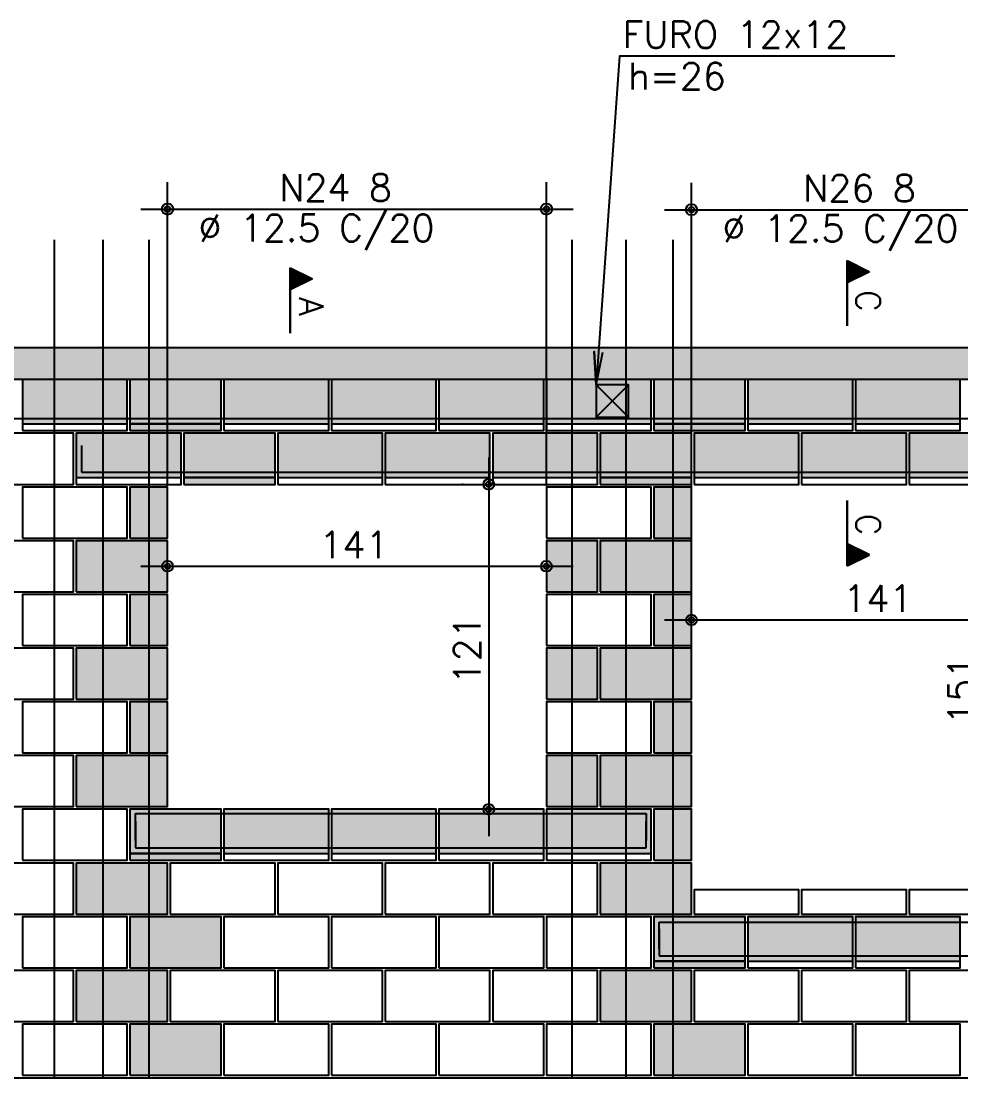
# Model space of a CAD drawing. Extents: x -2 to 121, y -2 to 61.
# Drawn here: x 22.64 to 29.63, y 34.59 to 42.46 of the extents above; entities that cross this region are included whole.
import ezdxf

# ---------------------------------------------------------------- set-up
doc = ezdxf.new("R2010")
doc.units = 0
doc.header["$MEASUREMENT"] = 0
for name, color, linetype in [('PENA_01', 1, 'CONTINUOUS'), ('PENA_02', 2, 'CONTINUOUS'), ('PENA_03', 3, 'CONTINUOUS'), ('PENA_05', 5, 'CONTINUOUS'), ('PENA_09', 254, 'CONTINUOUS'), ('PENA_11', 252, 'CONTINUOUS'), ('PENA_21', 100, 'CONTINUOUS'), ('PENA_23', 50, 'CONTINUOUS'), ('PENA_28', 135, 'CONTINUOUS')]:
    doc.layers.add(name, color=color, linetype=linetype)
doc.styles.get("Standard").update_dxf_attribs({"font": 'ROMANS.SHX'})

msp = doc.modelspace()

# ---------------------------------------------------------------- linework, layer by layer
at = {"layer": 'PENA_01', "linetype": 'Continuous'}
for p, q in [((23.727785, 39.004592), (23.727785, 41.264138)), ((26.547785, 39.004592), (26.547785, 41.264138)), ((27.627785, 37.604592), (27.627785, 41.259829)), ((23.527785, 41.064138), (26.747785, 41.064138)), ((27.427785, 41.059829), (30.647785, 41.059829)), ((26.917828, 39.754592), (27.157828, 39.514592)), ((27.157828, 39.754592), (26.917828, 39.514592)), ((22.647785, 39.464592), (23.427785, 39.464592)), ((23.447785, 39.464592), (24.127785, 39.464592)), ((24.147785, 39.464592), (24.927785, 39.464592)), ((24.147785, 39.464592), (24.927785, 39.464592)), ((24.947785, 39.464592), (25.727785, 39.464592)), ((25.747785, 39.464592), (26.527785, 39.464592)), ((26.547785, 39.464592), (27.327785, 39.464592)), ((27.347785, 39.464592), (28.027785, 39.464592)), ((28.047785, 39.464592), (28.827785, 39.464592)), ((28.847785, 39.464592), (29.627785, 39.464592)), ((26.118335, 39.214592), (26.118335, 36.394592)), ((23.047785, 39.064592), (23.827785, 39.064592)), ((23.847785, 39.064592), (24.527785, 39.064592)), ((24.547785, 39.064592), (25.327785, 39.064592)), ((25.347785, 39.064592), (26.127785, 39.064592)), ((26.147785, 39.064592), (26.927785, 39.064592)), ((26.947785, 39.064592), (27.627785, 39.064592)), ((27.647785, 39.064592), (28.427785, 39.064592)), ((28.447785, 39.064592), (29.227785, 39.064592)), ((29.247785, 39.064592), (30.027785, 39.064592)), ((25.927785, 39.014592), (25.918335, 39.014592)), ((23.527785, 38.404592), (26.747785, 38.404592)), ((27.427785, 38.004592), (30.647785, 38.004592)), ((25.937785, 36.594592), (25.918335, 36.594592)), ((23.447785, 36.264592), (24.127785, 36.264592)), ((24.147785, 36.264592), (24.927785, 36.264592)), ((24.947785, 36.264592), (25.727785, 36.264592)), ((25.747785, 36.264592), (26.527785, 36.264592)), ((26.547785, 36.264592), (27.327785, 36.264592)), ((27.347785, 35.464592), (28.027785, 35.464592)), ((28.047785, 35.464592), (28.827785, 35.464592)), ((28.847785, 35.464592), (29.627785, 35.464592))]:
    msp.add_line(p, q, dxfattribs=at)
msp.add_lwpolyline([(26.917828, 39.754592), (26.917828, 39.514592), (27.157828, 39.514592), (27.157828, 39.754592), (26.917828, 39.754592)], dxfattribs=at)
at = {"layer": 'PENA_02', "linetype": 'Continuous'}
msp.add_line((6.947785, 34.594592), (63.127785, 34.594592), dxfattribs=at)
msp.add_line((6.947785, 34.594592), (63.127785, 34.594592), dxfattribs=at)
for points in [[(6.947785, 39.794592), (6.947785, 40.034592), (63.127785, 40.034592), (63.127785, 39.794592), (62.422542, 39.794592), (62.422542, 39.014592), (55.847785, 39.014592), (55.847785, 39.794592), (54.227785, 39.794592), (54.227785, 39.014592), (47.447785, 39.014592), (47.447785, 39.794592), (15.027785, 39.794592), (15.027785, 39.014592), (7.547785, 39.014592), (7.547785, 39.794592), (6.947785, 39.794592)], [(22.647785, 39.414592), (23.427785, 39.414592), (23.427785, 39.794592), (22.647785, 39.794592), (22.647785, 39.414592)], [(23.447785, 39.414592), (24.127785, 39.414592), (24.127785, 39.794592), (23.447785, 39.794592), (23.447785, 39.414592)], [(24.147785, 39.414592), (24.927785, 39.414592), (24.927785, 39.794592), (24.147785, 39.794592), (24.147785, 39.414592)], [(24.147785, 39.414592), (24.927785, 39.414592), (24.927785, 39.794592), (24.147785, 39.794592), (24.147785, 39.414592)], [(24.947785, 39.414592), (25.727785, 39.414592), (25.727785, 39.794592), (24.947785, 39.794592), (24.947785, 39.414592)], [(25.747785, 39.414592), (26.527785, 39.414592), (26.527785, 39.794592), (25.747785, 39.794592), (25.747785, 39.414592)], [(26.547785, 39.414592), (27.327785, 39.414592), (27.327785, 39.794592), (26.547785, 39.794592), (26.547785, 39.414592)], [(27.347785, 39.414592), (28.027785, 39.414592), (28.027785, 39.794592), (27.347785, 39.794592), (27.347785, 39.414592)], [(28.047785, 39.414592), (28.827785, 39.414592), (28.827785, 39.794592), (28.047785, 39.794592), (28.047785, 39.414592)], [(28.847785, 39.414592), (29.627785, 39.414592), (29.627785, 39.794592), (28.847785, 39.794592), (28.847785, 39.414592)], [(22.247785, 39.014592), (23.027785, 39.014592), (23.027785, 39.394592), (22.247785, 39.394592), (22.247785, 39.014592)], [(23.047785, 39.014592), (23.827785, 39.014592), (23.827785, 39.394592), (23.047785, 39.394592), (23.047785, 39.014592)], [(23.847785, 39.014592), (24.527785, 39.014592), (24.527785, 39.394592), (23.847785, 39.394592), (23.847785, 39.014592)], [(24.547785, 39.014592), (25.327785, 39.014592), (25.327785, 39.394592), (24.547785, 39.394592), (24.547785, 39.014592)], [(25.347785, 39.014592), (26.127785, 39.014592), (26.127785, 39.394592), (25.347785, 39.394592), (25.347785, 39.014592)], [(26.147785, 39.014592), (26.927785, 39.014592), (26.927785, 39.394592), (26.147785, 39.394592), (26.147785, 39.014592)], [(26.947785, 39.014592), (27.627785, 39.014592), (27.627785, 39.394592), (26.947785, 39.394592), (26.947785, 39.014592)], [(27.647785, 39.014592), (28.427785, 39.014592), (28.427785, 39.394592), (27.647785, 39.394592), (27.647785, 39.014592)], [(28.447785, 39.014592), (29.227785, 39.014592), (29.227785, 39.394592), (28.447785, 39.394592), (28.447785, 39.014592)], [(29.247785, 39.014592), (30.027785, 39.014592), (30.027785, 39.394592), (29.247785, 39.394592), (29.247785, 39.014592)], [(22.647785, 38.614592), (23.427785, 38.614592), (23.427785, 38.994592), (22.647785, 38.994592), (22.647785, 38.614592)], [(23.447785, 38.614592), (23.727785, 38.614592), (23.727785, 38.994592), (23.447785, 38.994592), (23.447785, 38.614592)], [(26.547785, 38.614592), (27.327785, 38.614592), (27.327785, 38.994592), (26.547785, 38.994592), (26.547785, 38.614592)], [(27.347785, 38.614592), (27.627785, 38.614592), (27.627785, 38.994592), (27.347785, 38.994592), (27.347785, 38.614592)], [(22.247785, 38.214592), (23.027785, 38.214592), (23.027785, 38.594592), (22.247785, 38.594592), (22.247785, 38.214592)], [(23.047785, 38.214592), (23.727785, 38.214592), (23.727785, 38.594592), (23.047785, 38.594592), (23.047785, 38.214592)], [(26.547785, 38.214592), (26.927785, 38.214592), (26.927785, 38.594592), (26.547785, 38.594592), (26.547785, 38.214592)], [(26.947785, 38.214592), (27.627785, 38.214592), (27.627785, 38.594592), (26.947785, 38.594592), (26.947785, 38.214592)], [(22.647785, 37.814592), (23.427785, 37.814592), (23.427785, 38.194592), (22.647785, 38.194592), (22.647785, 37.814592)], [(23.447785, 37.814592), (23.727785, 37.814592), (23.727785, 38.194592), (23.447785, 38.194592), (23.447785, 37.814592)], [(26.547785, 37.814592), (27.327785, 37.814592), (27.327785, 38.194592), (26.547785, 38.194592), (26.547785, 37.814592)], [(27.347785, 37.814592), (27.627785, 37.814592), (27.627785, 38.194592), (27.347785, 38.194592), (27.347785, 37.814592)], [(22.247785, 37.414592), (23.027785, 37.414592), (23.027785, 37.794592), (22.247785, 37.794592), (22.247785, 37.414592)], [(23.047785, 37.414592), (23.727785, 37.414592), (23.727785, 37.794592), (23.047785, 37.794592), (23.047785, 37.414592)], [(26.547785, 37.414592), (26.927785, 37.414592), (26.927785, 37.794592), (26.547785, 37.794592), (26.547785, 37.414592)], [(26.947785, 37.414592), (27.627785, 37.414592), (27.627785, 37.794592), (26.947785, 37.794592), (26.947785, 37.414592)], [(22.647785, 37.014592), (23.427785, 37.014592), (23.427785, 37.394592), (22.647785, 37.394592), (22.647785, 37.014592)], [(23.447785, 37.014592), (23.727785, 37.014592), (23.727785, 37.394592), (23.447785, 37.394592), (23.447785, 37.014592)], [(26.547785, 37.014592), (27.327785, 37.014592), (27.327785, 37.394592), (26.547785, 37.394592), (26.547785, 37.014592)], [(27.347785, 37.014592), (27.627785, 37.014592), (27.627785, 37.394592), (27.347785, 37.394592), (27.347785, 37.014592)], [(22.247785, 36.614592), (23.027785, 36.614592), (23.027785, 36.994592), (22.247785, 36.994592), (22.247785, 36.614592)], [(23.047785, 36.614592), (23.727785, 36.614592), (23.727785, 36.994592), (23.047785, 36.994592), (23.047785, 36.614592)], [(26.547785, 36.614592), (26.927785, 36.614592), (26.927785, 36.994592), (26.547785, 36.994592), (26.547785, 36.614592)], [(26.947785, 36.614592), (27.627785, 36.614592), (27.627785, 36.994592), (26.947785, 36.994592), (26.947785, 36.614592)], [(22.647785, 36.214592), (23.427785, 36.214592), (23.427785, 36.594592), (22.647785, 36.594592), (22.647785, 36.214592)], [(23.447785, 36.214592), (24.127785, 36.214592), (24.127785, 36.594592), (23.447785, 36.594592), (23.447785, 36.214592)], [(24.147785, 36.214592), (24.927785, 36.214592), (24.927785, 36.594592), (24.147785, 36.594592), (24.147785, 36.214592)], [(24.947785, 36.214592), (25.727785, 36.214592), (25.727785, 36.594592), (24.947785, 36.594592), (24.947785, 36.214592)], [(25.747785, 36.214592), (26.527785, 36.214592), (26.527785, 36.594592), (25.747785, 36.594592), (25.747785, 36.214592)], [(26.547785, 36.214592), (27.327785, 36.214592), (27.327785, 36.594592), (26.547785, 36.594592), (26.547785, 36.214592)], [(27.347785, 36.214592), (27.627785, 36.214592), (27.627785, 36.594592), (27.347785, 36.594592), (27.347785, 36.214592)], [(22.247785, 35.814592), (23.027785, 35.814592), (23.027785, 36.194592), (22.247785, 36.194592), (22.247785, 35.814592)], [(23.047785, 35.814592), (23.727785, 35.814592), (23.727785, 36.194592), (23.047785, 36.194592), (23.047785, 35.814592)], [(23.747785, 35.814592), (24.527785, 35.814592), (24.527785, 36.194592), (23.747785, 36.194592), (23.747785, 35.814592)], [(24.547785, 35.814592), (25.327785, 35.814592), (25.327785, 36.194592), (24.547785, 36.194592), (24.547785, 35.814592)], [(25.347785, 35.814592), (26.127785, 35.814592), (26.127785, 36.194592), (25.347785, 36.194592), (25.347785, 35.814592)], [(26.147785, 35.814592), (26.927785, 35.814592), (26.927785, 36.194592), (26.147785, 36.194592), (26.147785, 35.814592)], [(26.947785, 35.814592), (27.627785, 35.814592), (27.627785, 36.194592), (26.947785, 36.194592), (26.947785, 35.814592)], [(27.647785, 35.814592), (28.427785, 35.814592), (28.427785, 35.994592), (27.647785, 35.994592), (27.647785, 35.814592)], [(28.447785, 35.814592), (29.227785, 35.814592), (29.227785, 35.994592), (28.447785, 35.994592), (28.447785, 35.814592)], [(29.247785, 35.814592), (30.027785, 35.814592), (30.027785, 35.994592), (29.247785, 35.994592), (29.247785, 35.814592)], [(22.647785, 35.414592), (23.427785, 35.414592), (23.427785, 35.794592), (22.647785, 35.794592), (22.647785, 35.414592)], [(23.447785, 35.414592), (24.127785, 35.414592), (24.127785, 35.794592), (23.447785, 35.794592), (23.447785, 35.414592)], [(24.147785, 35.414592), (24.927785, 35.414592), (24.927785, 35.794592), (24.147785, 35.794592), (24.147785, 35.414592)], [(24.947785, 35.414592), (25.727785, 35.414592), (25.727785, 35.794592), (24.947785, 35.794592), (24.947785, 35.414592)], [(25.747785, 35.414592), (26.527785, 35.414592), (26.527785, 35.794592), (25.747785, 35.794592), (25.747785, 35.414592)], [(26.547785, 35.414592), (27.327785, 35.414592), (27.327785, 35.794592), (26.547785, 35.794592), (26.547785, 35.414592)], [(27.347785, 35.414592), (28.027785, 35.414592), (28.027785, 35.794592), (27.347785, 35.794592), (27.347785, 35.414592)], [(28.047785, 35.414592), (28.827785, 35.414592), (28.827785, 35.794592), (28.047785, 35.794592), (28.047785, 35.414592)], [(28.847785, 35.414592), (29.627785, 35.414592), (29.627785, 35.794592), (28.847785, 35.794592), (28.847785, 35.414592)], [(22.247785, 35.014592), (23.027785, 35.014592), (23.027785, 35.394592), (22.247785, 35.394592), (22.247785, 35.014592)], [(23.047785, 35.014592), (23.727785, 35.014592), (23.727785, 35.394592), (23.047785, 35.394592), (23.047785, 35.014592)], [(23.747785, 35.014592), (24.527785, 35.014592), (24.527785, 35.394592), (23.747785, 35.394592), (23.747785, 35.014592)], [(24.547785, 35.014592), (25.327785, 35.014592), (25.327785, 35.394592), (24.547785, 35.394592), (24.547785, 35.014592)], [(25.347785, 35.014592), (26.127785, 35.014592), (26.127785, 35.394592), (25.347785, 35.394592), (25.347785, 35.014592)], [(26.147785, 35.014592), (26.927785, 35.014592), (26.927785, 35.394592), (26.147785, 35.394592), (26.147785, 35.014592)], [(26.947785, 35.014592), (27.627785, 35.014592), (27.627785, 35.394592), (26.947785, 35.394592), (26.947785, 35.014592)], [(27.647785, 35.014592), (28.427785, 35.014592), (28.427785, 35.394592), (27.647785, 35.394592), (27.647785, 35.014592)], [(28.447785, 35.014592), (29.227785, 35.014592), (29.227785, 35.394592), (28.447785, 35.394592), (28.447785, 35.014592)], [(29.247785, 35.014592), (30.027785, 35.014592), (30.027785, 35.394592), (29.247785, 35.394592), (29.247785, 35.014592)], [(22.647785, 34.614592), (23.427785, 34.614592), (23.427785, 34.994592), (22.647785, 34.994592), (22.647785, 34.614592)], [(23.447785, 34.614592), (24.127785, 34.614592), (24.127785, 34.994592), (23.447785, 34.994592), (23.447785, 34.614592)], [(24.147785, 34.614592), (24.927785, 34.614592), (24.927785, 34.994592), (24.147785, 34.994592), (24.147785, 34.614592)], [(24.947785, 34.614592), (25.727785, 34.614592), (25.727785, 34.994592), (24.947785, 34.994592), (24.947785, 34.614592)], [(25.747785, 34.614592), (26.527785, 34.614592), (26.527785, 34.994592), (25.747785, 34.994592), (25.747785, 34.614592)], [(26.547785, 34.614592), (27.327785, 34.614592), (27.327785, 34.994592), (26.547785, 34.994592), (26.547785, 34.614592)], [(27.347785, 34.614592), (28.027785, 34.614592), (28.027785, 34.994592), (27.347785, 34.994592), (27.347785, 34.614592)], [(28.047785, 34.614592), (28.827785, 34.614592), (28.827785, 34.994592), (28.047785, 34.994592), (28.047785, 34.614592)], [(28.847785, 34.614592), (29.627785, 34.614592), (29.627785, 34.994592), (28.847785, 34.994592), (28.847785, 34.614592)]]:
    msp.add_lwpolyline(points, dxfattribs=at)
for centre, radius in [((23.727785, 41.064138), 0.041625), ((23.727785, 41.064138), 0.02075), ((26.547785, 41.064138), 0.041625), ((26.547785, 41.064138), 0.02075), ((27.627785, 41.059829), 0.041625), ((27.627785, 41.059829), 0.02075), ((26.118335, 39.014592), 0.04), ((26.118335, 39.014592), 0.02), ((23.727785, 38.404592), 0.04), ((23.727785, 38.404592), 0.02), ((26.547785, 38.404592), 0.04), ((26.547785, 38.404592), 0.02), ((27.627785, 38.004592), 0.04), ((27.627785, 38.004592), 0.02), ((26.118335, 36.594592), 0.04), ((26.118335, 36.594592), 0.02)]:
    msp.add_circle(centre, radius, dxfattribs=at)
at = {"layer": 'PENA_03', "linetype": 'Continuous'}
for p, q in [((24.640187, 40.141199), (24.640187, 40.627581)), ((24.640187, 40.627581), (24.80612, 40.544615)), ((24.640882, 40.626453), (24.804559, 40.544615)), ((24.640883, 40.626453), (24.640883, 40.462776)), ((24.652951, 40.621199), (24.652951, 40.46803)), ((24.665715, 40.614817), (24.665715, 40.474412)), ((24.678479, 40.608435), (24.678479, 40.480794)), ((28.7858, 40.194188), (28.7858, 40.68057)), ((28.7858, 40.68057), (28.951733, 40.597604)), ((28.786495, 40.679442), (28.950172, 40.597604)), ((28.786496, 40.679442), (28.786496, 40.515765)), ((28.798564, 40.674188), (28.798564, 40.521019)), ((28.811328, 40.667806), (28.811328, 40.527401)), ((28.824092, 40.661424), (28.824092, 40.533783)), ((28.836856, 40.655042), (28.836856, 40.540165)), ((28.84962, 40.64866), (28.84962, 40.546547)), ((28.862384, 40.642278), (28.862384, 40.552929)), ((28.875148, 40.635896), (28.875148, 40.559311)), ((28.887912, 40.629514), (28.887912, 40.565693)), ((28.900676, 40.623132), (28.900676, 40.572075)), ((28.91344, 40.61675), (28.91344, 40.578457)), ((28.926205, 40.610368), (28.926205, 40.584839)), ((24.80612, 40.544615), (24.640882, 40.461996)), ((24.804559, 40.544615), (24.640883, 40.462776)), ((24.691243, 40.602053), (24.691243, 40.487176)), ((24.704007, 40.595671), (24.704007, 40.493558)), ((24.716771, 40.589289), (24.716771, 40.49994)), ((24.729535, 40.582907), (24.729535, 40.506322)), ((24.742299, 40.576525), (24.742299, 40.512704)), ((24.755063, 40.570143), (24.755063, 40.519086)), ((24.767827, 40.563761), (24.767827, 40.525468)), ((24.780592, 40.557379), (24.780592, 40.53185)), ((24.793356, 40.550997), (24.793356, 40.538233)), ((28.951733, 40.597604), (28.786495, 40.514985)), ((28.950172, 40.597604), (28.786496, 40.515765)), ((28.938969, 40.603986), (28.938969, 40.591222)), ((24.640883, 40.461996), (24.640883, 40.141199)), ((28.786496, 40.514985), (28.786496, 40.194188)), ((26.127785, 39.014592), (26.127785, 39.014592)), ((28.7858, 38.89302), (28.7858, 38.406638)), ((28.786496, 38.572223), (28.786496, 38.89302)), ((23.727785, 38.804592), (23.727785, 38.804592)), ((26.547785, 38.804592), (26.547785, 38.804592)), ((28.951733, 38.489604), (28.786495, 38.572223)), ((28.786496, 38.407766), (28.786496, 38.571443)), ((28.950172, 38.489604), (28.786496, 38.571443)), ((28.798564, 38.41302), (28.798564, 38.566189)), ((28.7858, 38.406638), (28.951733, 38.489604)), ((28.786495, 38.407766), (28.950172, 38.489604)), ((28.811328, 38.419402), (28.811328, 38.559807)), ((28.824092, 38.425784), (28.824092, 38.553425)), ((28.836856, 38.432166), (28.836856, 38.547043)), ((28.84962, 38.438548), (28.84962, 38.540661)), ((28.862384, 38.44493), (28.862384, 38.534279)), ((28.875148, 38.451312), (28.875148, 38.527897)), ((28.887912, 38.457694), (28.887912, 38.521515)), ((28.900676, 38.464076), (28.900676, 38.515133)), ((28.91344, 38.470458), (28.91344, 38.508751)), ((28.926205, 38.47684), (28.926205, 38.502369)), ((28.938969, 38.483222), (28.938969, 38.495986)), ((23.727785, 38.404592), (23.727785, 38.404592)), ((26.547785, 38.404592), (26.547785, 38.404592)), ((27.627785, 38.004592), (27.627785, 38.004592)), ((27.627785, 37.404592), (27.627785, 37.404592)), ((26.137785, 36.594592), (26.137785, 36.594592))]:
    msp.add_line(p, q, dxfattribs=at)
msp.add_lwpolyline([(29.141758, 42.203109), (27.092667, 42.203109), (26.917828, 39.754592), (26.902933, 40.004148), (26.917828, 39.754592), (26.968031, 39.9995)], dxfattribs=at)
at = {"layer": 'PENA_05', "linetype": 'Continuous'}
for p, q in [((14.627785, 39.504509), (31.621929, 39.504598)), ((23.087785, 39.304592), (23.087785, 39.104592)), ((23.087785, 39.104592), (34.787785, 39.104592)), ((23.490257, 36.363011), (23.490257, 36.563011)), ((23.490257, 36.563011), (27.290257, 36.563011)), ((27.290257, 36.563011), (27.290257, 36.363011)), ((23.490257, 36.506684), (23.490257, 36.306684)), ((27.290257, 36.306684), (27.290257, 36.506684)), ((23.490257, 36.306684), (27.290257, 36.306684)), ((27.387785, 35.554592), (27.387785, 35.754592)), ((27.387785, 35.754592), (31.187785, 35.754592)), ((27.387785, 35.704592), (27.387785, 35.504592)), ((27.387785, 35.504592), (31.187785, 35.504592))]:
    msp.add_line(p, q, dxfattribs=at)
for points in [[(22.884158, 40.834592), (22.884158, 34.594592)], [(23.245932, 40.834592), (23.245932, 34.594592)], [(23.587785, 40.834592), (23.587785, 34.594592)], [(26.737785, 40.834592), (26.737785, 34.594592)], [(27.137785, 40.834592), (27.137785, 34.594592)], [(27.487785, 40.834592), (27.487785, 34.594592)]]:
    msp.add_lwpolyline(points, dxfattribs=at)
at = {"layer": 'PENA_09', "linetype": 'Continuous'}
for points in [[(22.647785, 39.464592), (23.427785, 39.464592), (23.427785, 39.794592), (22.647785, 39.794592), (22.647785, 39.464592)], [(23.447785, 39.464592), (24.127785, 39.464592), (24.127785, 39.794592), (23.447785, 39.794592), (23.447785, 39.464592)], [(24.147785, 39.464592), (24.927785, 39.464592), (24.927785, 39.794592), (24.147785, 39.794592), (24.147785, 39.464592)], [(24.147785, 39.464592), (24.927785, 39.464592), (24.927785, 39.794592), (24.147785, 39.794592), (24.147785, 39.464592)], [(24.947785, 39.464592), (25.727785, 39.464592), (25.727785, 39.794592), (24.947785, 39.794592), (24.947785, 39.464592)], [(25.747785, 39.464592), (26.527785, 39.464592), (26.527785, 39.794592), (25.747785, 39.794592), (25.747785, 39.464592)], [(26.547785, 39.464592), (27.327785, 39.464592), (27.327785, 39.794592), (26.547785, 39.794592), (26.547785, 39.464592)], [(27.347785, 39.464592), (28.027785, 39.464592), (28.027785, 39.794592), (27.347785, 39.794592), (27.347785, 39.464592)], [(28.047785, 39.464592), (28.827785, 39.464592), (28.827785, 39.794592), (28.047785, 39.794592), (28.047785, 39.464592)], [(28.847785, 39.464592), (29.627785, 39.464592), (29.627785, 39.794592), (28.847785, 39.794592), (28.847785, 39.464592)], [(23.047785, 39.064592), (23.827785, 39.064592), (23.827785, 39.394592), (23.047785, 39.394592), (23.047785, 39.064592)], [(23.847785, 39.064592), (24.527785, 39.064592), (24.527785, 39.394592), (23.847785, 39.394592), (23.847785, 39.064592)], [(24.547785, 39.064592), (25.327785, 39.064592), (25.327785, 39.394592), (24.547785, 39.394592), (24.547785, 39.064592)], [(25.347785, 39.064592), (26.127785, 39.064592), (26.127785, 39.394592), (25.347785, 39.394592), (25.347785, 39.064592)], [(26.147785, 39.064592), (26.927785, 39.064592), (26.927785, 39.394592), (26.147785, 39.394592), (26.147785, 39.064592)], [(26.947785, 39.064592), (27.627785, 39.064592), (27.627785, 39.394592), (26.947785, 39.394592), (26.947785, 39.064592)], [(27.647785, 39.064592), (28.427785, 39.064592), (28.427785, 39.394592), (27.647785, 39.394592), (27.647785, 39.064592)], [(28.447785, 39.064592), (29.227785, 39.064592), (29.227785, 39.394592), (28.447785, 39.394592), (28.447785, 39.064592)], [(29.247785, 39.064592), (30.027785, 39.064592), (30.027785, 39.394592), (29.247785, 39.394592), (29.247785, 39.064592)], [(23.447785, 36.264592), (24.127785, 36.264592), (24.127785, 36.594592), (23.447785, 36.594592), (23.447785, 36.264592)], [(24.147785, 36.264592), (24.927785, 36.264592), (24.927785, 36.594592), (24.147785, 36.594592), (24.147785, 36.264592)], [(24.947785, 36.264592), (25.727785, 36.264592), (25.727785, 36.594592), (24.947785, 36.594592), (24.947785, 36.264592)], [(25.747785, 36.264592), (26.527785, 36.264592), (26.527785, 36.594592), (25.747785, 36.594592), (25.747785, 36.264592)], [(26.547785, 36.264592), (27.327785, 36.264592), (27.327785, 36.594592), (26.547785, 36.594592), (26.547785, 36.264592)], [(27.347785, 35.464592), (28.027785, 35.464592), (28.027785, 35.794592), (27.347785, 35.794592), (27.347785, 35.464592)], [(28.047785, 35.464592), (28.827785, 35.464592), (28.827785, 35.794592), (28.047785, 35.794592), (28.047785, 35.464592)], [(28.847785, 35.464592), (29.627785, 35.464592), (29.627785, 35.794592), (28.847785, 35.794592), (28.847785, 35.464592)]]:
    msp.add_lwpolyline(points, dxfattribs=at)
for points in [[(22.647785, 39.464592), (23.427785, 39.464592), (23.427785, 39.794592)], [(22.647785, 39.464592), (23.427785, 39.794592), (22.647785, 39.794592)], [(22.647785, 39.464592), (22.647785, 39.794592), (22.647785, 39.464592)], [(23.447785, 39.464592), (24.127785, 39.464592), (24.127785, 39.794592)], [(23.447785, 39.464592), (24.127785, 39.794592), (23.447785, 39.794592)], [(23.447785, 39.464592), (23.447785, 39.794592), (23.447785, 39.464592)], [(24.147785, 39.464592), (24.927785, 39.464592), (24.927785, 39.794592)], [(24.147785, 39.464592), (24.927785, 39.794592), (24.147785, 39.794592)], [(24.147785, 39.464592), (24.147785, 39.794592), (24.147785, 39.464592)], [(24.147785, 39.464592), (24.927785, 39.464592), (24.927785, 39.794592)], [(24.147785, 39.464592), (24.927785, 39.794592), (24.147785, 39.794592)], [(24.147785, 39.464592), (24.147785, 39.794592), (24.147785, 39.464592)], [(24.947785, 39.464592), (25.727785, 39.464592), (25.727785, 39.794592)], [(24.947785, 39.464592), (25.727785, 39.794592), (24.947785, 39.794592)], [(24.947785, 39.464592), (24.947785, 39.794592), (24.947785, 39.464592)], [(25.747785, 39.464592), (26.527785, 39.464592), (26.527785, 39.794592)], [(25.747785, 39.464592), (26.527785, 39.794592), (25.747785, 39.794592)], [(25.747785, 39.464592), (25.747785, 39.794592), (25.747785, 39.464592)], [(26.547785, 39.464592), (27.327785, 39.464592), (27.327785, 39.794592)], [(26.547785, 39.464592), (27.327785, 39.794592), (26.547785, 39.794592)], [(26.547785, 39.464592), (26.547785, 39.794592), (26.547785, 39.464592)], [(27.347785, 39.464592), (28.027785, 39.464592), (28.027785, 39.794592)], [(27.347785, 39.464592), (28.027785, 39.794592), (27.347785, 39.794592)], [(27.347785, 39.464592), (27.347785, 39.794592), (27.347785, 39.464592)], [(28.047785, 39.464592), (28.827785, 39.464592), (28.827785, 39.794592)], [(28.047785, 39.464592), (28.827785, 39.794592), (28.047785, 39.794592)], [(28.047785, 39.464592), (28.047785, 39.794592), (28.047785, 39.464592)], [(28.847785, 39.464592), (29.627785, 39.464592), (29.627785, 39.794592)], [(28.847785, 39.464592), (29.627785, 39.794592), (28.847785, 39.794592)], [(28.847785, 39.464592), (28.847785, 39.794592), (28.847785, 39.464592)], [(23.047785, 39.064592), (23.827785, 39.064592), (23.827785, 39.394592)], [(23.047785, 39.064592), (23.827785, 39.394592), (23.047785, 39.394592)], [(23.047785, 39.064592), (23.047785, 39.394592), (23.047785, 39.064592)], [(23.847785, 39.064592), (24.527785, 39.064592), (24.527785, 39.394592)], [(23.847785, 39.064592), (24.527785, 39.394592), (23.847785, 39.394592)], [(23.847785, 39.064592), (23.847785, 39.394592), (23.847785, 39.064592)], [(24.547785, 39.064592), (25.327785, 39.064592), (25.327785, 39.394592)], [(24.547785, 39.064592), (25.327785, 39.394592), (24.547785, 39.394592)], [(24.547785, 39.064592), (24.547785, 39.394592), (24.547785, 39.064592)], [(25.347785, 39.064592), (26.127785, 39.064592), (26.127785, 39.394592)], [(25.347785, 39.064592), (26.127785, 39.394592), (25.347785, 39.394592)], [(25.347785, 39.064592), (25.347785, 39.394592), (25.347785, 39.064592)], [(26.147785, 39.064592), (26.927785, 39.064592), (26.927785, 39.394592)], [(26.147785, 39.064592), (26.927785, 39.394592), (26.147785, 39.394592)], [(26.147785, 39.064592), (26.147785, 39.394592), (26.147785, 39.064592)], [(26.947785, 39.064592), (27.627785, 39.064592), (27.627785, 39.394592)], [(26.947785, 39.064592), (27.627785, 39.394592), (26.947785, 39.394592)], [(26.947785, 39.064592), (26.947785, 39.394592), (26.947785, 39.064592)], [(27.647785, 39.064592), (28.427785, 39.064592), (28.427785, 39.394592)], [(27.647785, 39.064592), (28.427785, 39.394592), (27.647785, 39.394592)], [(27.647785, 39.064592), (27.647785, 39.394592), (27.647785, 39.064592)], [(28.447785, 39.064592), (29.227785, 39.064592), (29.227785, 39.394592)], [(28.447785, 39.064592), (29.227785, 39.394592), (28.447785, 39.394592)], [(28.447785, 39.064592), (28.447785, 39.394592), (28.447785, 39.064592)], [(29.247785, 39.064592), (30.027785, 39.064592), (30.027785, 39.394592)], [(29.247785, 39.064592), (30.027785, 39.394592), (29.247785, 39.394592)], [(29.247785, 39.064592), (29.247785, 39.394592), (29.247785, 39.064592)], [(23.447785, 36.264592), (24.127785, 36.264592), (24.127785, 36.594592)], [(23.447785, 36.264592), (24.127785, 36.594592), (23.447785, 36.594592)], [(23.447785, 36.264592), (23.447785, 36.594592), (23.447785, 36.264592)], [(24.147785, 36.264592), (24.927785, 36.264592), (24.927785, 36.594592)], [(24.147785, 36.264592), (24.927785, 36.594592), (24.147785, 36.594592)], [(24.147785, 36.264592), (24.147785, 36.594592), (24.147785, 36.264592)], [(24.947785, 36.264592), (25.727785, 36.264592), (25.727785, 36.594592)], [(24.947785, 36.264592), (25.727785, 36.594592), (24.947785, 36.594592)], [(24.947785, 36.264592), (24.947785, 36.594592), (24.947785, 36.264592)], [(25.747785, 36.264592), (26.527785, 36.264592), (26.527785, 36.594592)], [(25.747785, 36.264592), (26.527785, 36.594592), (25.747785, 36.594592)], [(25.747785, 36.264592), (25.747785, 36.594592), (25.747785, 36.264592)], [(26.547785, 36.264592), (27.327785, 36.264592), (27.327785, 36.594592)], [(26.547785, 36.264592), (27.327785, 36.594592), (26.547785, 36.594592)], [(26.547785, 36.264592), (26.547785, 36.594592), (26.547785, 36.264592)], [(27.347785, 35.464592), (28.027785, 35.464592), (28.027785, 35.794592)], [(27.347785, 35.464592), (28.027785, 35.794592), (27.347785, 35.794592)], [(27.347785, 35.464592), (27.347785, 35.794592), (27.347785, 35.464592)], [(28.047785, 35.464592), (28.827785, 35.464592), (28.827785, 35.794592)], [(28.047785, 35.464592), (28.827785, 35.794592), (28.047785, 35.794592)], [(28.047785, 35.464592), (28.047785, 35.794592), (28.047785, 35.464592)], [(28.847785, 35.464592), (29.627785, 35.464592), (29.627785, 35.794592)], [(28.847785, 35.464592), (29.627785, 35.794592), (28.847785, 35.794592)], [(28.847785, 35.464592), (28.847785, 35.794592), (28.847785, 35.464592)]]:
    msp.add_solid(points, dxfattribs=at)
at = {"layer": 'PENA_11', "linetype": 'Continuous'}
for points in [[(7.547785, 39.794592), (6.947785, 39.794592), (63.127785, 40.034592)], [(63.127785, 40.034592), (6.947785, 39.794592), (6.947785, 40.034592)], [(15.027785, 39.794592), (7.547785, 39.794592), (63.127785, 40.034592)], [(63.127785, 40.034592), (47.447785, 39.794592), (15.027785, 39.794592)]]:
    msp.add_solid(points, dxfattribs=at)
at = {"layer": 'PENA_21', "linetype": 'Continuous'}
for points in [[(23.447785, 39.414592), (24.127785, 39.414592), (24.127785, 39.464592), (23.447785, 39.464592), (23.447785, 39.414592)], [(27.347785, 39.414592), (28.027785, 39.414592), (28.027785, 39.464592), (27.347785, 39.464592), (27.347785, 39.414592)], [(23.847785, 39.014592), (24.527785, 39.014592), (24.527785, 39.064592), (23.847785, 39.064592), (23.847785, 39.014592)], [(26.947785, 39.014592), (27.627785, 39.014592), (27.627785, 39.064592), (26.947785, 39.064592), (26.947785, 39.014592)], [(23.047785, 38.214592), (23.727785, 38.214592), (23.727785, 38.594592), (23.047785, 38.594592), (23.047785, 38.214592)], [(26.947785, 38.214592), (27.627785, 38.214592), (27.627785, 38.594592), (26.947785, 38.594592), (26.947785, 38.214592)], [(23.047785, 37.414592), (23.727785, 37.414592), (23.727785, 37.794592), (23.047785, 37.794592), (23.047785, 37.414592)], [(26.947785, 37.414592), (27.627785, 37.414592), (27.627785, 37.794592), (26.947785, 37.794592), (26.947785, 37.414592)], [(23.047785, 36.614592), (23.727785, 36.614592), (23.727785, 36.994592), (23.047785, 36.994592), (23.047785, 36.614592)], [(26.947785, 36.614592), (27.627785, 36.614592), (27.627785, 36.994592), (26.947785, 36.994592), (26.947785, 36.614592)], [(23.447785, 36.214592), (24.127785, 36.214592), (24.127785, 36.264592), (23.447785, 36.264592), (23.447785, 36.214592)], [(23.047785, 35.814592), (23.727785, 35.814592), (23.727785, 36.194592), (23.047785, 36.194592), (23.047785, 35.814592)], [(26.947785, 35.814592), (27.627785, 35.814592), (27.627785, 36.194592), (26.947785, 36.194592), (26.947785, 35.814592)], [(23.447785, 35.414592), (24.127785, 35.414592), (24.127785, 35.794592), (23.447785, 35.794592), (23.447785, 35.414592)], [(27.347785, 35.414592), (28.027785, 35.414592), (28.027785, 35.464592), (27.347785, 35.464592), (27.347785, 35.414592)], [(23.047785, 35.014592), (23.727785, 35.014592), (23.727785, 35.394592), (23.047785, 35.394592), (23.047785, 35.014592)], [(26.947785, 35.014592), (27.627785, 35.014592), (27.627785, 35.394592), (26.947785, 35.394592), (26.947785, 35.014592)], [(23.447785, 34.614592), (24.127785, 34.614592), (24.127785, 34.994592), (23.447785, 34.994592), (23.447785, 34.614592)], [(27.347785, 34.614592), (28.027785, 34.614592), (28.027785, 34.994592), (27.347785, 34.994592), (27.347785, 34.614592)]]:
    msp.add_lwpolyline(points, dxfattribs=at)
for points in [[(23.447785, 39.414592), (24.127785, 39.414592), (24.127785, 39.464592)], [(23.447785, 39.414592), (24.127785, 39.464592), (23.447785, 39.464592)], [(23.447785, 39.414592), (23.447785, 39.464592), (23.447785, 39.414592)], [(27.347785, 39.414592), (28.027785, 39.414592), (28.027785, 39.464592)], [(27.347785, 39.414592), (28.027785, 39.464592), (27.347785, 39.464592)], [(27.347785, 39.414592), (27.347785, 39.464592), (27.347785, 39.414592)], [(23.847785, 39.014592), (24.527785, 39.014592), (24.527785, 39.064592)], [(23.847785, 39.014592), (24.527785, 39.064592), (23.847785, 39.064592)], [(23.847785, 39.014592), (23.847785, 39.064592), (23.847785, 39.014592)], [(26.947785, 39.014592), (27.627785, 39.014592), (27.627785, 39.064592)], [(26.947785, 39.014592), (27.627785, 39.064592), (26.947785, 39.064592)], [(26.947785, 39.014592), (26.947785, 39.064592), (26.947785, 39.014592)], [(23.047785, 38.214592), (23.727785, 38.214592), (23.727785, 38.594592)], [(23.047785, 38.214592), (23.727785, 38.594592), (23.047785, 38.594592)], [(23.047785, 38.214592), (23.047785, 38.594592), (23.047785, 38.214592)], [(26.947785, 38.214592), (27.627785, 38.214592), (27.627785, 38.594592)], [(26.947785, 38.214592), (27.627785, 38.594592), (26.947785, 38.594592)], [(26.947785, 38.214592), (26.947785, 38.594592), (26.947785, 38.214592)], [(23.047785, 37.414592), (23.727785, 37.414592), (23.727785, 37.794592)], [(23.047785, 37.414592), (23.727785, 37.794592), (23.047785, 37.794592)], [(23.047785, 37.414592), (23.047785, 37.794592), (23.047785, 37.414592)], [(26.947785, 37.414592), (27.627785, 37.414592), (27.627785, 37.794592)], [(26.947785, 37.414592), (27.627785, 37.794592), (26.947785, 37.794592)], [(26.947785, 37.414592), (26.947785, 37.794592), (26.947785, 37.414592)], [(23.047785, 36.614592), (23.727785, 36.614592), (23.727785, 36.994592)], [(23.047785, 36.614592), (23.727785, 36.994592), (23.047785, 36.994592)], [(23.047785, 36.614592), (23.047785, 36.994592), (23.047785, 36.614592)], [(26.947785, 36.614592), (27.627785, 36.614592), (27.627785, 36.994592)], [(26.947785, 36.614592), (27.627785, 36.994592), (26.947785, 36.994592)], [(26.947785, 36.614592), (26.947785, 36.994592), (26.947785, 36.614592)], [(23.447785, 36.214592), (24.127785, 36.214592), (24.127785, 36.264592)], [(23.447785, 36.214592), (24.127785, 36.264592), (23.447785, 36.264592)], [(23.447785, 36.214592), (23.447785, 36.264592), (23.447785, 36.214592)], [(23.047785, 35.814592), (23.727785, 35.814592), (23.727785, 36.194592)], [(23.047785, 35.814592), (23.727785, 36.194592), (23.047785, 36.194592)], [(23.047785, 35.814592), (23.047785, 36.194592), (23.047785, 35.814592)], [(26.947785, 35.814592), (27.627785, 35.814592), (27.627785, 36.194592)], [(26.947785, 35.814592), (27.627785, 36.194592), (26.947785, 36.194592)], [(26.947785, 35.814592), (26.947785, 36.194592), (26.947785, 35.814592)], [(23.447785, 35.414592), (24.127785, 35.414592), (24.127785, 35.794592)], [(23.447785, 35.414592), (24.127785, 35.794592), (23.447785, 35.794592)], [(23.447785, 35.414592), (23.447785, 35.794592), (23.447785, 35.414592)], [(27.347785, 35.414592), (28.027785, 35.414592), (28.027785, 35.464592)], [(27.347785, 35.414592), (28.027785, 35.464592), (27.347785, 35.464592)], [(27.347785, 35.414592), (27.347785, 35.464592), (27.347785, 35.414592)], [(23.047785, 35.014592), (23.727785, 35.014592), (23.727785, 35.394592)], [(23.047785, 35.014592), (23.727785, 35.394592), (23.047785, 35.394592)], [(23.047785, 35.014592), (23.047785, 35.394592), (23.047785, 35.014592)], [(26.947785, 35.014592), (27.627785, 35.014592), (27.627785, 35.394592)], [(26.947785, 35.014592), (27.627785, 35.394592), (26.947785, 35.394592)], [(26.947785, 35.014592), (26.947785, 35.394592), (26.947785, 35.014592)], [(23.447785, 34.614592), (24.127785, 34.614592), (24.127785, 34.994592)], [(23.447785, 34.614592), (24.127785, 34.994592), (23.447785, 34.994592)], [(23.447785, 34.614592), (23.447785, 34.994592), (23.447785, 34.614592)], [(27.347785, 34.614592), (28.027785, 34.614592), (28.027785, 34.994592)], [(27.347785, 34.614592), (28.027785, 34.994592), (27.347785, 34.994592)], [(27.347785, 34.614592), (27.347785, 34.994592), (27.347785, 34.614592)]]:
    msp.add_solid(points, dxfattribs=at)
at = {"layer": 'PENA_23', "linetype": 'Continuous'}
for points in [[(26.547785, 38.214592), (26.927785, 38.214592), (26.927785, 38.594592), (26.547785, 38.594592), (26.547785, 38.214592)], [(26.547785, 37.414592), (26.927785, 37.414592), (26.927785, 37.794592), (26.547785, 37.794592), (26.547785, 37.414592)], [(26.547785, 36.614592), (26.927785, 36.614592), (26.927785, 36.994592), (26.547785, 36.994592), (26.547785, 36.614592)]]:
    msp.add_lwpolyline(points, dxfattribs=at)
for points in [[(26.547785, 38.214592), (26.927785, 38.214592), (26.927785, 38.594592)], [(26.547785, 38.214592), (26.927785, 38.594592), (26.547785, 38.594592)], [(26.547785, 38.214592), (26.547785, 38.594592), (26.547785, 38.214592)], [(26.547785, 37.414592), (26.927785, 37.414592), (26.927785, 37.794592)], [(26.547785, 37.414592), (26.927785, 37.794592), (26.547785, 37.794592)], [(26.547785, 37.414592), (26.547785, 37.794592), (26.547785, 37.414592)], [(26.547785, 36.614592), (26.927785, 36.614592), (26.927785, 36.994592)], [(26.547785, 36.614592), (26.927785, 36.994592), (26.547785, 36.994592)], [(26.547785, 36.614592), (26.547785, 36.994592), (26.547785, 36.614592)]]:
    msp.add_solid(points, dxfattribs=at)
at = {"layer": 'PENA_28', "linetype": 'Continuous'}
for points in [[(23.447785, 38.614592), (23.727785, 38.614592), (23.727785, 38.994592), (23.447785, 38.994592), (23.447785, 38.614592)], [(27.347785, 38.614592), (27.627785, 38.614592), (27.627785, 38.994592), (27.347785, 38.994592), (27.347785, 38.614592)], [(23.447785, 37.814592), (23.727785, 37.814592), (23.727785, 38.194592), (23.447785, 38.194592), (23.447785, 37.814592)], [(27.347785, 37.814592), (27.627785, 37.814592), (27.627785, 38.194592), (27.347785, 38.194592), (27.347785, 37.814592)], [(23.447785, 37.014592), (23.727785, 37.014592), (23.727785, 37.394592), (23.447785, 37.394592), (23.447785, 37.014592)], [(27.347785, 37.014592), (27.627785, 37.014592), (27.627785, 37.394592), (27.347785, 37.394592), (27.347785, 37.014592)], [(27.347785, 36.214592), (27.627785, 36.214592), (27.627785, 36.594592), (27.347785, 36.594592), (27.347785, 36.214592)]]:
    msp.add_lwpolyline(points, dxfattribs=at)
for points in [[(23.447785, 38.614592), (23.727785, 38.614592), (23.727785, 38.994592)], [(23.447785, 38.614592), (23.727785, 38.994592), (23.447785, 38.994592)], [(23.447785, 38.614592), (23.447785, 38.994592), (23.447785, 38.614592)], [(27.347785, 38.614592), (27.627785, 38.614592), (27.627785, 38.994592)], [(27.347785, 38.614592), (27.627785, 38.994592), (27.347785, 38.994592)], [(27.347785, 38.614592), (27.347785, 38.994592), (27.347785, 38.614592)], [(23.447785, 37.814592), (23.727785, 37.814592), (23.727785, 38.194592)], [(23.447785, 37.814592), (23.727785, 38.194592), (23.447785, 38.194592)], [(23.447785, 37.814592), (23.447785, 38.194592), (23.447785, 37.814592)], [(27.347785, 37.814592), (27.627785, 37.814592), (27.627785, 38.194592)], [(27.347785, 37.814592), (27.627785, 38.194592), (27.347785, 38.194592)], [(27.347785, 37.814592), (27.347785, 38.194592), (27.347785, 37.814592)], [(23.447785, 37.014592), (23.727785, 37.014592), (23.727785, 37.394592)], [(23.447785, 37.014592), (23.727785, 37.394592), (23.447785, 37.394592)], [(23.447785, 37.014592), (23.447785, 37.394592), (23.447785, 37.014592)], [(27.347785, 37.014592), (27.627785, 37.014592), (27.627785, 37.394592)], [(27.347785, 37.014592), (27.627785, 37.394592), (27.347785, 37.394592)], [(27.347785, 37.014592), (27.347785, 37.394592), (27.347785, 37.014592)], [(27.347785, 36.214592), (27.627785, 36.214592), (27.627785, 36.594592)], [(27.347785, 36.214592), (27.627785, 36.594592), (27.347785, 36.594592)], [(27.347785, 36.214592), (27.347785, 36.594592), (27.347785, 36.214592)]]:
    msp.add_solid(points, dxfattribs=at)

# ---------------------------------------------------------------- texts
at = {"layer": 'PENA_03', "linetype": 'Continuous'}
for s, p in [('FURO 12x12', (27.115004, 42.264035)), ('h=26', (27.154797, 41.954308)), ('N24 8', (24.557785, 41.124138)), ('N26 8', (28.457785, 41.119829)), ('%%c 12.5 C/20', (23.957785, 40.824138)), ('%%c 12.5 C/20', (27.857785, 40.819829)), ('141', (24.857785, 38.464592)), ('141', (28.757785, 38.064592))]:
    msp.add_text(s, height=0.2, dxfattribs=at).set_placement(p)
for s, height, rotation, p in [('A', 0.18, 270, (24.707216, 40.409182)), ('C', 0.18, 270, (28.852829, 40.462171)), ('C', 0.18, 270, (28.852829, 38.796466)), ('121', 0.2, 90, (26.058335, 37.524592)), ('151', 0.2, 90, (29.737296, 37.224592))]:
    msp.add_text(s, height=height, rotation=rotation, dxfattribs=at).set_placement(p)

doc.saveas('drawing.dxf')
